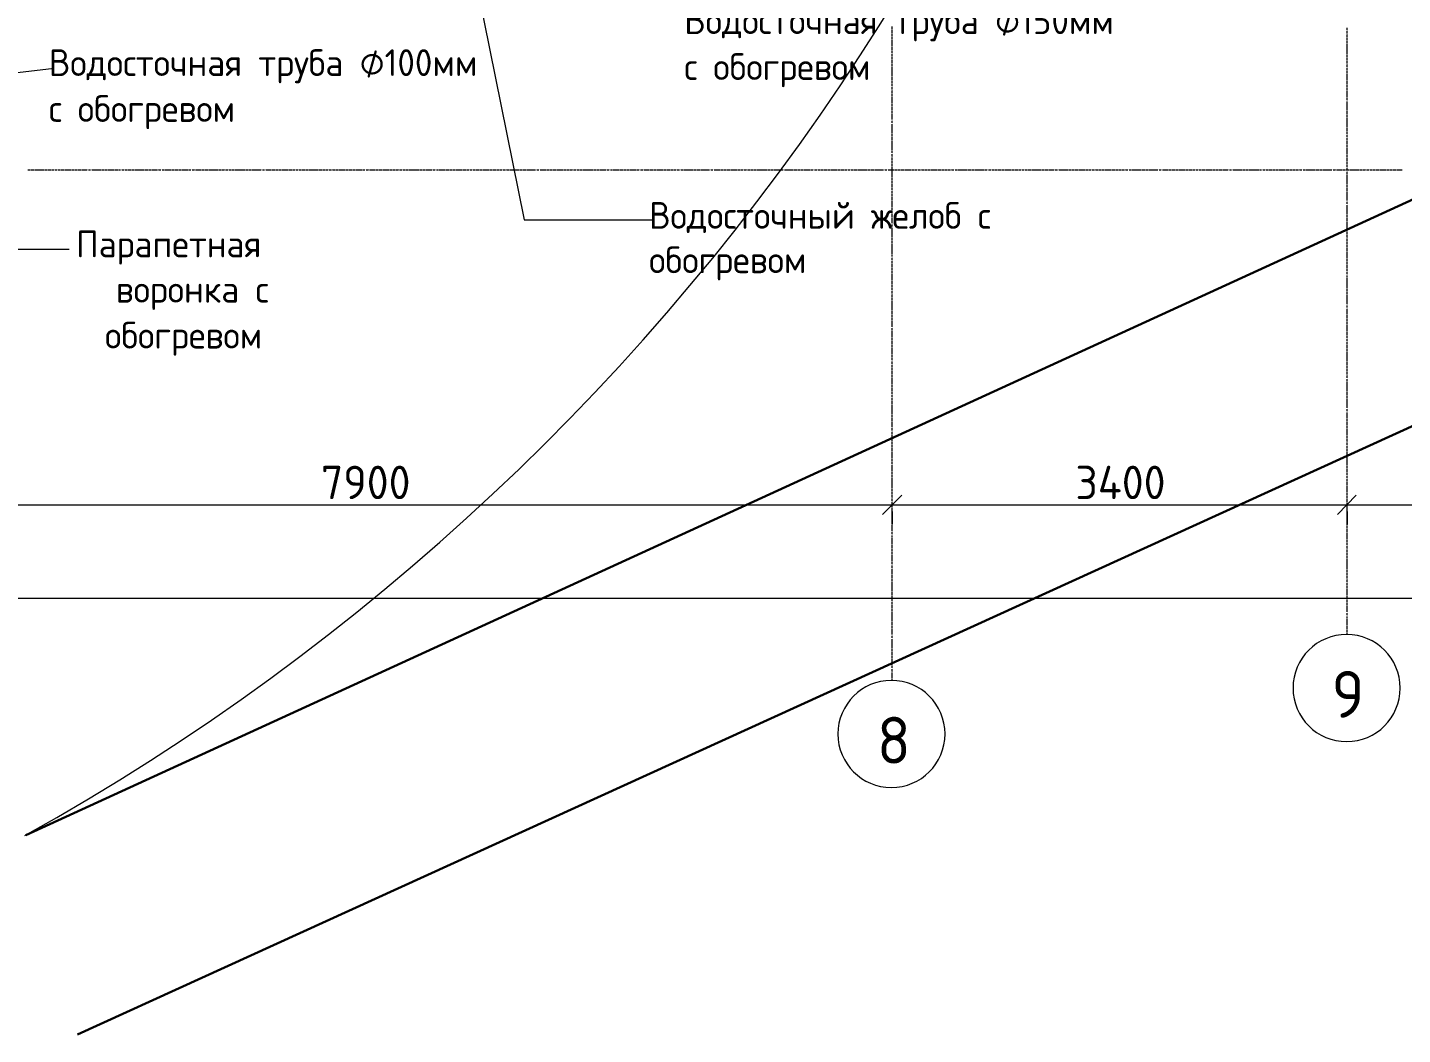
# Model space of a CAD drawing. Header units: millimetres. Extents: x -42533 to 645315, y 3457 to 82611.
# Drawn here: x 575676 to 585950, y 3457 to 10985 of the extents above; entities that cross this region are included whole.
import ezdxf

# ---------------------------------------------------------------- set-up
doc = ezdxf.new("R2010")
doc.units = ezdxf.units.MM
for name, color, linetype, true_color in [('PDF _!ЭОМ.Молниезащита', 7, 'Continuous', 0x954a95), ('PDF _Аннотация', 7, 'Continuous', 0xbababa), ('PDF _Оси', 7, 'Continuous', 0xbababa), ('PDF _Размеры', 7, 'Continuous', 0xbababa)]:
    doc.layers.add(name, color=color, linetype=linetype, true_color=true_color)
doc.layers.add('PDF _0', color=7, linetype='Continuous')
doc.layers.add('PDF _Текст', color=7, linetype='Continuous')
doc.styles.add('PDF GOST Common', font='GOST_Common.ttf')

msp = doc.modelspace()

# ---------------------------------------------------------------- linework, layer by layer
at = {"layer": 'PDF _!ЭОМ.Молниезащита', "color": 1, "lineweight": 30}
msp.add_lwpolyline([(595363.3, 13981.6), (575663.1, 4947.2)], dxfattribs=at)
at = {"layer": 'PDF _!ЭОМ.Молниезащита', "color": 3, "lineweight": 30}
msp.add_lwpolyline([(595363.3, 12266.2), (576050.2, 3456.7)], dxfattribs=at)
at = {"layer": 'PDF _!ЭОМ.Молниезащита', "color": 116, "lineweight": 30, "true_color": 0x136734}
msp.add_circle((567904.4, 20845.7), 12246.5, dxfattribs=at)
at = {"layer": 'PDF _!ЭОМ.Молниезащита', "lineweight": 13}
msp.add_arc((567008.4, 20453.1), 17757.8, 299.14304, 50.43064, dxfattribs=at)
at = {"layer": 'PDF _!ЭОМ.Молниезащита', "lineweight": 30}
msp.add_arc((599431.9, -25184.2), 43378.4, 98.91182, 124.50339, dxfattribs=at)
at = {"layer": 'PDF _0', "color": 8, "lineweight": 20}
for points in [[(582064.4, 7344.8), (582208.4, 7488.8)], [(585465.3, 7344.8), (585605.1, 7488.8)]]:
    msp.add_lwpolyline(points, close=True, dxfattribs=at)
at = {"layer": 'PDF _Аннотация', "color": 8, "lineweight": 9}
for points in [[(578396.5, 14451.7), (579387.6, 9547.1), (580340.6, 9547.1)], [(574618.6, 10534), (575855.3, 10678)], [(574533.9, 10487.4), (575376.7, 9326.9), (575986.6, 9326.9)]]:
    msp.add_lwpolyline(points, dxfattribs=at)
at = {"layer": 'PDF _Оси', "color": 8, "lineweight": 9}
for points in [[(582136.4, 10970.2), (582136.4, 10991.4)], [(582136.4, 10944.8), (582136.4, 10966)], [(582136.4, 10919.4), (582136.4, 10940.6)], [(582136.4, 10894), (582136.4, 10915.2)], [(585537.3, 10966), (585537.3, 10982.9)], [(585537.3, 10961.7), (585537.3, 10961.7)], [(585537.3, 10940.6), (585537.3, 10957.5)], [(585537.3, 10936.3), (585537.3, 10936.3)], [(585537.3, 10915.2), (585537.3, 10932.1)], [(585537.3, 10889.7), (585537.3, 10910.9)], [(582136.4, 10868.6), (582136.4, 10889.7)], [(582136.4, 10843.2), (582136.4, 10864.3)], [(582136.4, 10817.7), (582136.4, 10838.9)], [(582136.4, 10796.6), (582136.4, 10813.5)], [(582136.4, 10792.3), (582136.4, 10792.3)], [(585537.3, 10864.3), (585537.3, 10885.5)], [(585537.3, 10838.9), (585537.3, 10860.1)], [(585537.3, 10813.5), (585537.3, 10834.7)], [(585537.3, 10788.1), (585537.3, 10809.3)], [(582136.4, 10771.2), (582136.4, 10788.1)], [(582136.4, 10745.7), (582136.4, 10766.9)], [(582136.4, 10720.3), (582136.4, 10741.5)], [(582136.4, 10694.9), (582136.4, 10716.1)], [(582136.4, 10669.5), (582136.4, 10690.7)], [(585537.3, 10762.7), (585537.3, 10783.9)], [(585537.3, 10737.3), (585537.3, 10758.5)], [(585537.3, 10716.1), (585537.3, 10733)], [(585537.3, 10711.9), (585537.3, 10711.9)], [(585537.3, 10690.7), (585537.3, 10707.6)], [(585537.3, 10686.5), (585537.3, 10686.5)], [(582136.4, 10644.1), (582136.4, 10665.3)], [(582136.4, 10618.7), (582136.4, 10639.9)], [(582136.4, 10593.3), (582136.4, 10614.5)], [(582136.4, 10567.9), (582136.4, 10589)], [(585537.3, 10665.3), (585537.3, 10682.2)], [(585537.3, 10639.9), (585537.3, 10661)], [(585537.3, 10614.5), (585537.3, 10635.6)], [(585537.3, 10589), (585537.3, 10610.2)], [(585537.3, 10563.6), (585537.3, 10584.8)], [(582136.4, 10546.7), (582136.4, 10563.6)], [(582136.4, 10542.4), (582136.4, 10542.4)], [(582136.4, 10521.3), (582136.4, 10538.2)], [(582136.4, 10517), (582136.4, 10517)], [(582136.4, 10495.9), (582136.4, 10512.8)], [(582136.4, 10470.4), (582136.4, 10491.6)], [(585537.3, 10538.2), (585537.3, 10559.4)], [(585537.3, 10512.8), (585537.3, 10534)], [(585537.3, 10487.4), (585537.3, 10508.6)], [(585537.3, 10462), (585537.3, 10483.2)], [(582136.4, 10445), (582136.4, 10466.2)], [(582136.4, 10419.6), (582136.4, 10440.8)], [(582136.4, 10394.2), (582136.4, 10415.4)], [(582136.4, 10368.8), (582136.4, 10390)], [(585537.3, 10440.8), (585537.3, 10457.7)], [(585537.3, 10436.6), (585537.3, 10436.6)], [(585537.3, 10415.4), (585537.3, 10432.3)], [(585537.3, 10390), (585537.3, 10411.2)], [(585537.3, 10364.6), (585537.3, 10385.7)], [(582136.4, 10343.4), (582136.4, 10364.6)], [(582136.4, 10318), (582136.4, 10339.2)], [(582136.4, 10296.8), (582136.4, 10313.7)], [(582136.4, 10292.6), (582136.4, 10292.6)], [(582136.4, 10271.4), (582136.4, 10288.3)], [(585537.3, 10339.2), (585537.3, 10360.3)], [(585537.3, 10313.7), (585537.3, 10334.9)], [(585537.3, 10288.3), (585537.3, 10309.5)], [(585537.3, 10262.9), (585537.3, 10284.1)], [(582136.4, 10267.2), (582136.4, 10267.2)], [(582136.4, 10246), (582136.4, 10262.9)], [(582136.4, 10220.6), (582136.4, 10241.7)], [(582136.4, 10195.2), (582136.4, 10216.3)], [(582136.4, 10169.7), (582136.4, 10190.9)], [(585537.3, 10237.5), (585537.3, 10258.7)], [(585537.3, 10212.1), (585537.3, 10233.3)], [(585537.3, 10190.9), (585537.3, 10207.9)], [(585537.3, 10186.7), (585537.3, 10186.7)], [(585537.3, 10165.5), (585537.3, 10182.4)], [(582136.4, 10144.3), (582136.4, 10165.5)], [(582136.4, 10118.9), (582136.4, 10140.1)], [(582136.4, 10093.5), (582136.4, 10114.7)], [(582136.4, 10068.1), (582136.4, 10089.3)], [(585537.3, 10161.3), (585537.3, 10161.3)], [(585537.3, 10140.1), (585537.3, 10157)], [(585537.3, 10114.7), (585537.3, 10135.9)], [(585537.3, 10089.3), (585537.3, 10110.4)], [(585537.3, 10063.9), (585537.3, 10085)], [(582136.4, 10046.9), (582136.4, 10063.9)], [(582136.4, 10042.7), (582136.4, 10042.7)], [(582136.4, 10021.5), (582136.4, 10038.4)], [(582136.4, 10017.3), (582136.4, 10017.3)], [(582136.4, 9996.1), (582136.4, 10013)], [(582136.4, 9970.7), (582136.4, 9991.9)], [(582136.4, 9945.3), (582136.4, 9966.4)], [(585537.3, 10038.4), (585537.3, 10059.6)], [(585537.3, 10013), (585537.3, 10034.2)], [(585537.3, 9987.6), (585537.3, 10008.8)], [(585537.3, 9962.2), (585537.3, 9983.4)], [(575677.4, 9919.9), (575698.6, 9919.9)], [(575702.9, 9919.9), (575724, 9919.9)], [(575728.3, 9919.9), (575749.4, 9919.9)], [(575753.7, 9919.9), (575774.9, 9919.9)], [(575779.1, 9919.9), (575800.3, 9919.9)], [(575804.5, 9919.9), (575825.7, 9919.9)], [(575829.9, 9919.9), (575851.1, 9919.9)], [(575855.3, 9919.9), (575872.3, 9919.9)], [(575876.5, 9919.9), (575876.5, 9919.9)], [(575880.7, 9919.9), (575897.7, 9919.9)], [(575901.9, 9919.9), (575901.9, 9919.9)], [(575906.2, 9919.9), (575923.1, 9919.9)], [(575927.3, 9919.9), (575948.5, 9919.9)], [(575952.7, 9919.9), (575973.9, 9919.9)], [(575978.2, 9919.9), (575999.3, 9919.9)], [(576003.6, 9919.9), (576024.7, 9919.9)], [(576029, 9919.9), (576050.2, 9919.9)], [(576054.4, 9919.9), (576075.6, 9919.9)], [(576079.8, 9919.9), (576101, 9919.9)], [(576105.2, 9919.9), (576122.2, 9919.9)], [(576126.4, 9919.9), (576126.4, 9919.9)], [(576130.6, 9919.9), (576147.6, 9919.9)], [(576151.8, 9919.9), (576151.8, 9919.9)], [(576156, 9919.9), (576173, 9919.9)], [(576177.2, 9919.9), (576198.4, 9919.9)], [(576202.6, 9919.9), (576223.8, 9919.9)], [(576228, 9919.9), (576249.2, 9919.9)], [(576253.5, 9919.9), (576274.6, 9919.9)], [(576278.9, 9919.9), (576300, 9919.9)], [(576304.3, 9919.9), (576325.5, 9919.9)], [(576329.7, 9919.9), (576350.9, 9919.9)], [(576355.1, 9919.9), (576372, 9919.9)], [(576376.3, 9919.9), (576376.3, 9919.9)], [(576380.5, 9919.9), (576397.5, 9919.9)], [(576401.7, 9919.9), (576401.7, 9919.9)], [(576405.9, 9919.9), (576422.9, 9919.9)], [(576427.1, 9919.9), (576448.3, 9919.9)], [(576452.5, 9919.9), (576473.7, 9919.9)], [(576477.9, 9919.9), (576499.1, 9919.9)], [(576503.3, 9919.9), (576524.5, 9919.9)], [(576528.8, 9919.9), (576549.9, 9919.9)], [(576554.2, 9919.9), (576575.3, 9919.9)], [(576579.6, 9919.9), (576600.8, 9919.9)], [(576605, 9919.9), (576626.2, 9919.9)], [(576630.4, 9919.9), (576647.3, 9919.9)], [(576651.6, 9919.9), (576651.6, 9919.9)], [(576655.8, 9919.9), (576672.8, 9919.9)], [(576677, 9919.9), (576677, 9919.9)], [(576681.2, 9919.9), (576698.2, 9919.9)], [(576702.4, 9919.9), (576723.6, 9919.9)], [(576727.8, 9919.9), (576749, 9919.9)], [(576753.2, 9919.9), (576774.4, 9919.9)], [(576778.6, 9919.9), (576799.8, 9919.9)], [(576804, 9919.9), (576825.2, 9919.9)], [(576829.5, 9919.9), (576850.6, 9919.9)], [(576854.9, 9919.9), (576876, 9919.9)], [(576880.3, 9919.9), (576897.2, 9919.9)], [(576901.5, 9919.9), (576901.5, 9919.9)], [(576905.7, 9919.9), (576922.6, 9919.9)], [(576926.9, 9919.9), (576926.9, 9919.9)], [(576931.1, 9919.9), (576948.1, 9919.9)], [(576952.3, 9919.9), (576973.5, 9919.9)], [(576977.7, 9919.9), (576998.9, 9919.9)], [(577003.1, 9919.9), (577024.3, 9919.9)], [(577028.5, 9919.9), (577049.7, 9919.9)], [(577053.9, 9919.9), (577075.1, 9919.9)], [(577079.3, 9919.9), (577100.5, 9919.9)], [(577104.8, 9919.9), (577125.9, 9919.9)], [(577130.2, 9919.9), (577147.1, 9919.9)], [(577151.3, 9919.9), (577151.3, 9919.9)], [(577155.6, 9919.9), (577172.5, 9919.9)], [(577176.8, 9919.9), (577176.8, 9919.9)], [(577181, 9919.9), (577197.9, 9919.9)], [(577202.2, 9919.9), (577223.3, 9919.9)], [(577227.6, 9919.9), (577248.8, 9919.9)], [(577253, 9919.9), (577274.2, 9919.9)], [(577278.4, 9919.9), (577299.6, 9919.9)], [(577303.8, 9919.9), (577325, 9919.9)], [(577329.2, 9919.9), (577350.4, 9919.9)], [(577354.6, 9919.9), (577375.8, 9919.9)], [(577380.1, 9919.9), (577401.2, 9919.9)], [(577405.5, 9919.9), (577422.4, 9919.9)], [(577426.6, 9919.9), (577426.6, 9919.9)], [(577430.9, 9919.9), (577447.8, 9919.9)], [(577452.1, 9919.9), (577452.1, 9919.9)], [(577456.3, 9919.9), (577473.2, 9919.9)], [(577477.5, 9919.9), (577498.6, 9919.9)], [(577502.9, 9919.9), (577524.1, 9919.9)], [(577528.3, 9919.9), (577549.5, 9919.9)], [(577553.7, 9919.9), (577574.9, 9919.9)], [(577579.1, 9919.9), (577600.3, 9919.9)], [(577604.5, 9919.9), (577625.7, 9919.9)], [(577629.9, 9919.9), (577651.1, 9919.9)], [(577655.4, 9919.9), (577672.3, 9919.9)], [(577676.5, 9919.9), (577676.5, 9919.9)], [(577680.8, 9919.9), (577697.7, 9919.9)], [(577701.9, 9919.9), (577701.9, 9919.9)], [(577706.2, 9919.9), (577723.1, 9919.9)], [(577727.4, 9919.9), (577748.5, 9919.9)], [(577752.8, 9919.9), (577773.9, 9919.9)], [(577778.2, 9919.9), (577799.4, 9919.9)], [(577803.6, 9919.9), (577824.8, 9919.9)], [(577829, 9919.9), (577850.2, 9919.9)], [(577854.4, 9919.9), (577875.6, 9919.9)], [(577879.8, 9919.9), (577901, 9919.9)], [(577905.2, 9919.9), (577922.2, 9919.9)], [(577926.4, 9919.9), (577926.4, 9919.9)], [(577930.7, 9919.9), (577947.6, 9919.9)], [(577951.8, 9919.9), (577951.8, 9919.9)], [(577956.1, 9919.9), (577973, 9919.9)], [(577977.2, 9919.9), (577998.4, 9919.9)], [(578002.7, 9919.9), (578023.8, 9919.9)], [(578028.1, 9919.9), (578049.2, 9919.9)], [(578053.5, 9919.9), (578074.7, 9919.9)], [(578078.9, 9919.9), (578100.1, 9919.9)], [(578104.3, 9919.9), (578125.5, 9919.9)], [(578129.7, 9919.9), (578150.9, 9919.9)], [(578155.1, 9919.9), (578176.3, 9919.9)], [(578180.5, 9919.9), (578197.5, 9919.9)], [(578201.7, 9919.9), (578201.7, 9919.9)], [(578205.9, 9919.9), (578222.9, 9919.9)], [(578227.1, 9919.9), (578227.1, 9919.9)], [(578231.4, 9919.9), (578248.3, 9919.9)], [(578252.5, 9919.9), (578273.7, 9919.9)], [(578277.9, 9919.9), (578299.1, 9919.9)], [(578303.4, 9919.9), (578324.5, 9919.9)], [(578328.8, 9919.9), (578350, 9919.9)], [(578354.2, 9919.9), (578375.4, 9919.9)], [(578379.6, 9919.9), (578400.8, 9919.9)], [(578405, 9919.9), (578426.2, 9919.9)], [(578430.4, 9919.9), (578447.4, 9919.9)], [(578451.6, 9919.9), (578451.6, 9919.9)], [(578455.8, 9919.9), (578472.8, 9919.9)], [(578477, 9919.9), (578477, 9919.9)], [(578481.2, 9919.9), (578498.2, 9919.9)], [(578502.4, 9919.9), (578523.6, 9919.9)], [(578527.8, 9919.9), (578549, 9919.9)], [(578553.2, 9919.9), (578574.4, 9919.9)], [(578578.7, 9919.9), (578599.8, 9919.9)], [(578604.1, 9919.9), (578625.2, 9919.9)], [(578629.5, 9919.9), (578650.7, 9919.9)], [(578654.9, 9919.9), (578676.1, 9919.9)], [(578680.3, 9919.9), (578697.2, 9919.9)], [(578701.5, 9919.9), (578701.5, 9919.9)], [(578705.7, 9919.9), (578722.7, 9919.9)], [(578726.9, 9919.9), (578726.9, 9919.9)], [(578731.1, 9919.9), (578748.1, 9919.9)], [(578752.3, 9919.9), (578773.5, 9919.9)], [(578777.7, 9919.9), (578798.9, 9919.9)], [(578803.1, 9919.9), (578824.3, 9919.9)], [(578828.5, 9919.9), (578849.7, 9919.9)], [(578854, 9919.9), (578875.1, 9919.9)], [(578879.4, 9919.9), (578900.5, 9919.9)], [(578904.8, 9919.9), (578926, 9919.9)], [(578930.2, 9919.9), (578951.4, 9919.9)], [(578955.6, 9919.9), (578972.5, 9919.9)], [(578976.8, 9919.9), (578976.8, 9919.9)], [(578981, 9919.9), (578998, 9919.9)], [(579002.2, 9919.9), (579002.2, 9919.9)], [(579006.4, 9919.9), (579023.4, 9919.9)], [(579027.6, 9919.9), (579048.8, 9919.9)], [(579053, 9919.9), (579074.2, 9919.9)], [(579078.4, 9919.9), (579099.6, 9919.9)], [(579103.8, 9919.9), (579125, 9919.9)], [(579129.3, 9919.9), (579150.4, 9919.9)], [(579154.7, 9919.9), (579175.8, 9919.9)], [(579180.1, 9919.9), (579201.3, 9919.9)], [(579205.5, 9919.9), (579222.4, 9919.9)], [(579226.7, 9919.9), (579226.7, 9919.9)], [(579230.9, 9919.9), (579247.8, 9919.9)], [(579252.1, 9919.9), (579252.1, 9919.9)], [(579256.3, 9919.9), (579273.3, 9919.9)], [(579277.5, 9919.9), (579298.7, 9919.9)], [(579302.9, 9919.9), (579324.1, 9919.9)], [(579328.3, 9919.9), (579349.5, 9919.9)], [(579353.7, 9919.9), (579374.9, 9919.9)], [(579379.1, 9919.9), (579400.3, 9919.9)], [(579404.6, 9919.9), (579425.7, 9919.9)], [(579430, 9919.9), (579451.1, 9919.9)], [(579455.4, 9919.9), (579472.3, 9919.9)], [(579476.6, 9919.9), (579476.6, 9919.9)], [(579480.8, 9919.9), (579497.7, 9919.9)], [(579502, 9919.9), (579502, 9919.9)], [(579506.2, 9919.9), (579523.1, 9919.9)], [(579527.4, 9919.9), (579548.6, 9919.9)], [(579552.8, 9919.9), (579574, 9919.9)], [(579578.2, 9919.9), (579599.4, 9919.9)], [(579603.6, 9919.9), (579624.8, 9919.9)], [(579629, 9919.9), (579650.2, 9919.9)], [(579654.4, 9919.9), (579675.6, 9919.9)], [(579679.8, 9919.9), (579701, 9919.9)], [(579705.3, 9919.9), (579726.4, 9919.9)], [(579730.7, 9919.9), (579747.6, 9919.9)], [(579751.9, 9919.9), (579751.9, 9919.9)], [(579756.1, 9919.9), (579773, 9919.9)], [(579777.3, 9919.9), (579777.3, 9919.9)], [(579781.5, 9919.9), (579798.4, 9919.9)], [(579802.7, 9919.9), (579823.9, 9919.9)], [(579828.1, 9919.9), (579849.3, 9919.9)], [(579853.5, 9919.9), (579874.7, 9919.9)], [(579878.9, 9919.9), (579900.1, 9919.9)], [(579904.3, 9919.9), (579925.5, 9919.9)], [(579929.7, 9919.9), (579950.9, 9919.9)], [(579955.1, 9919.9), (579976.3, 9919.9)], [(579980.6, 9919.9), (579997.5, 9919.9)], [(580001.7, 9919.9), (580001.7, 9919.9)], [(580006, 9919.9), (580022.9, 9919.9)], [(580027.1, 9919.9), (580027.1, 9919.9)], [(580031.4, 9919.9), (580048.3, 9919.9)], [(580052.6, 9919.9), (580073.7, 9919.9)], [(580078, 9919.9), (580099.1, 9919.9)], [(580103.4, 9919.9), (580124.6, 9919.9)], [(580128.8, 9919.9), (580150, 9919.9)], [(580154.2, 9919.9), (580175.4, 9919.9)], [(580179.6, 9919.9), (580200.8, 9919.9)], [(580205, 9919.9), (580226.2, 9919.9)], [(580230.4, 9919.9), (580247.4, 9919.9)], [(580251.6, 9919.9), (580251.6, 9919.9)], [(580255.9, 9919.9), (580272.8, 9919.9)], [(580277, 9919.9), (580277, 9919.9)], [(580281.3, 9919.9), (580298.2, 9919.9)], [(580302.4, 9919.9), (580323.6, 9919.9)], [(580327.9, 9919.9), (580349, 9919.9)], [(580353.3, 9919.9), (580374.4, 9919.9)], [(580378.7, 9919.9), (580399.9, 9919.9)], [(580404.1, 9919.9), (580425.3, 9919.9)], [(580429.5, 9919.9), (580450.7, 9919.9)], [(580454.9, 9919.9), (580476.1, 9919.9)], [(580480.3, 9919.9), (580501.5, 9919.9)], [(580505.7, 9919.9), (580522.7, 9919.9)], [(580526.9, 9919.9), (580526.9, 9919.9)], [(580531.2, 9919.9), (580548.1, 9919.9)], [(580552.3, 9919.9), (580552.3, 9919.9)], [(580556.6, 9919.9), (580573.5, 9919.9)], [(580577.7, 9919.9), (580598.9, 9919.9)], [(580603.2, 9919.9), (580624.3, 9919.9)], [(580628.6, 9919.9), (580649.7, 9919.9)], [(580654, 9919.9), (580675.2, 9919.9)], [(580679.4, 9919.9), (580700.6, 9919.9)], [(580704.8, 9919.9), (580726, 9919.9)], [(580730.2, 9919.9), (580751.4, 9919.9)], [(580755.6, 9919.9), (580772.6, 9919.9)], [(580776.8, 9919.9), (580776.8, 9919.9)], [(580781, 9919.9), (580798, 9919.9)], [(580802.2, 9919.9), (580802.2, 9919.9)], [(580806.5, 9919.9), (580823.4, 9919.9)], [(580827.6, 9919.9), (580848.8, 9919.9)], [(580853, 9919.9), (580874.2, 9919.9)], [(580878.5, 9919.9), (580899.6, 9919.9)], [(580903.9, 9919.9), (580925, 9919.9)], [(580929.3, 9919.9), (580950.5, 9919.9)], [(580954.7, 9919.9), (580975.9, 9919.9)], [(580980.1, 9919.9), (581001.3, 9919.9)], [(581005.5, 9919.9), (581022.5, 9919.9)], [(581026.7, 9919.9), (581026.7, 9919.9)], [(581030.9, 9919.9), (581047.9, 9919.9)], [(581052.1, 9919.9), (581052.1, 9919.9)], [(581056.3, 9919.9), (581073.3, 9919.9)], [(581077.5, 9919.9), (581098.7, 9919.9)], [(581102.9, 9919.9), (581124.1, 9919.9)], [(581128.3, 9919.9), (581149.5, 9919.9)], [(581153.8, 9919.9), (581174.9, 9919.9)], [(581179.2, 9919.9), (581200.3, 9919.9)], [(581204.6, 9919.9), (581225.8, 9919.9)], [(581230, 9919.9), (581251.2, 9919.9)], [(581255.4, 9919.9), (581276.6, 9919.9)], [(581280.8, 9919.9), (581297.8, 9919.9)], [(581302, 9919.9), (581302, 9919.9)], [(581306.2, 9919.9), (581323.2, 9919.9)], [(581327.4, 9919.9), (581327.4, 9919.9)], [(581331.6, 9919.9), (581348.6, 9919.9)], [(581352.8, 9919.9), (581374, 9919.9)], [(581378.2, 9919.9), (581399.4, 9919.9)], [(581403.6, 9919.9), (581424.8, 9919.9)], [(581429, 9919.9), (581450.2, 9919.9)], [(581454.5, 9919.9), (581475.6, 9919.9)], [(581479.9, 9919.9), (581501, 9919.9)], [(581505.3, 9919.9), (581526.5, 9919.9)], [(581530.7, 9919.9), (581547.6, 9919.9)], [(581551.9, 9919.9), (581551.9, 9919.9)], [(581556.1, 9919.9), (581573.1, 9919.9)], [(581577.3, 9919.9), (581577.3, 9919.9)], [(581581.5, 9919.9), (581598.5, 9919.9)], [(581602.7, 9919.9), (581623.9, 9919.9)], [(581628.1, 9919.9), (581649.3, 9919.9)], [(581653.5, 9919.9), (581674.7, 9919.9)], [(581678.9, 9919.9), (581700.1, 9919.9)], [(581704.3, 9919.9), (581725.5, 9919.9)], [(581729.8, 9919.9), (581750.9, 9919.9)], [(581755.2, 9919.9), (581776.3, 9919.9)], [(581780.6, 9919.9), (581797.5, 9919.9)], [(581801.8, 9919.9), (581801.8, 9919.9)], [(581806, 9919.9), (581822.9, 9919.9)], [(581827.2, 9919.9), (581827.2, 9919.9)], [(581831.4, 9919.9), (581848.3, 9919.9)], [(581852.6, 9919.9), (581873.8, 9919.9)], [(581878, 9919.9), (581899.2, 9919.9)], [(581903.4, 9919.9), (581924.6, 9919.9)], [(581928.8, 9919.9), (581950, 9919.9)], [(581954.2, 9919.9), (581975.4, 9919.9)], [(581979.6, 9919.9), (582000.8, 9919.9)], [(582005.1, 9919.9), (582026.2, 9919.9)], [(582030.5, 9919.9), (582051.6, 9919.9)], [(582055.9, 9919.9), (582072.8, 9919.9)], [(582077.1, 9919.9), (582077.1, 9919.9)], [(582081.3, 9919.9), (582098.2, 9919.9)], [(582102.5, 9919.9), (582102.5, 9919.9)], [(582106.7, 9919.9), (582123.6, 9919.9)], [(582127.9, 9919.9), (582149.1, 9919.9)], [(582136.4, 9919.9), (582136.4, 9941)], [(582136.4, 9894.4), (582136.4, 9915.6)], [(582136.4, 9869), (582136.4, 9890.2)], [(582136.4, 9843.6), (582136.4, 9864.8)], [(582153.3, 9919.9), (582174.5, 9919.9)], [(582178.7, 9919.9), (582199.9, 9919.9)], [(582204.1, 9919.9), (582225.3, 9919.9)], [(582229.5, 9919.9), (582250.7, 9919.9)], [(582254.9, 9919.9), (582276.1, 9919.9)], [(582280.4, 9919.9), (582301.5, 9919.9)], [(582305.8, 9919.9), (582322.7, 9919.9)], [(582326.9, 9919.9), (582326.9, 9919.9)], [(582331.2, 9919.9), (582348.1, 9919.9)], [(582352.4, 9919.9), (582352.4, 9919.9)], [(582356.6, 9919.9), (582373.5, 9919.9)], [(582377.8, 9919.9), (582398.9, 9919.9)], [(582403.2, 9919.9), (582424.4, 9919.9)], [(582428.6, 9919.9), (582449.8, 9919.9)], [(582454, 9919.9), (582475.2, 9919.9)], [(582479.4, 9919.9), (582500.6, 9919.9)], [(582504.8, 9919.9), (582526, 9919.9)], [(582530.2, 9919.9), (582551.4, 9919.9)], [(582555.7, 9919.9), (582572.6, 9919.9)], [(582576.8, 9919.9), (582576.8, 9919.9)], [(582581.1, 9919.9), (582598, 9919.9)], [(582602.2, 9919.9), (582602.2, 9919.9)], [(582606.5, 9919.9), (582623.4, 9919.9)], [(582627.7, 9919.9), (582648.8, 9919.9)], [(582653.1, 9919.9), (582674.2, 9919.9)], [(582678.5, 9919.9), (582699.7, 9919.9)], [(582703.9, 9919.9), (582725.1, 9919.9)], [(582729.3, 9919.9), (582750.5, 9919.9)], [(582754.7, 9919.9), (582775.9, 9919.9)], [(582780.1, 9919.9), (582801.3, 9919.9)], [(582805.5, 9919.9), (582826.7, 9919.9)], [(582830.9, 9919.9), (582847.9, 9919.9)], [(582852.1, 9919.9), (582852.1, 9919.9)], [(582856.4, 9919.9), (582873.3, 9919.9)], [(582877.5, 9919.9), (582877.5, 9919.9)], [(582881.8, 9919.9), (582898.7, 9919.9)], [(582902.9, 9919.9), (582924.1, 9919.9)], [(582928.4, 9919.9), (582949.5, 9919.9)], [(582953.8, 9919.9), (582975, 9919.9)], [(582979.2, 9919.9), (583000.4, 9919.9)], [(583004.6, 9919.9), (583025.8, 9919.9)], [(583030, 9919.9), (583051.2, 9919.9)], [(583055.4, 9919.9), (583076.6, 9919.9)], [(583080.8, 9919.9), (583097.8, 9919.9)], [(583102, 9919.9), (583102, 9919.9)], [(583106.2, 9919.9), (583123.2, 9919.9)], [(583127.4, 9919.9), (583127.4, 9919.9)], [(583131.7, 9919.9), (583148.6, 9919.9)], [(583152.8, 9919.9), (583174, 9919.9)], [(583178.2, 9919.9), (583199.4, 9919.9)], [(583203.7, 9919.9), (583224.8, 9919.9)], [(583229.1, 9919.9), (583250.2, 9919.9)], [(583254.5, 9919.9), (583275.7, 9919.9)], [(583279.9, 9919.9), (583301.1, 9919.9)], [(583305.3, 9919.9), (583326.5, 9919.9)], [(583330.7, 9919.9), (583347.7, 9919.9)], [(583351.9, 9919.9), (583351.9, 9919.9)], [(583356.1, 9919.9), (583373.1, 9919.9)], [(583377.3, 9919.9), (583377.3, 9919.9)], [(583381.5, 9919.9), (583398.5, 9919.9)], [(583402.7, 9919.9), (583423.9, 9919.9)], [(583428.1, 9919.9), (583449.3, 9919.9)], [(583453.5, 9919.9), (583474.7, 9919.9)], [(583479, 9919.9), (583500.1, 9919.9)], [(583504.4, 9919.9), (583525.5, 9919.9)], [(583529.8, 9919.9), (583551, 9919.9)], [(583555.2, 9919.9), (583576.4, 9919.9)], [(583580.6, 9919.9), (583601.8, 9919.9)], [(583606, 9919.9), (583623, 9919.9)], [(583627.2, 9919.9), (583627.2, 9919.9)], [(583631.4, 9919.9), (583648.4, 9919.9)], [(583652.6, 9919.9), (583652.6, 9919.9)], [(583656.8, 9919.9), (583673.8, 9919.9)], [(583678, 9919.9), (583699.2, 9919.9)], [(583703.4, 9919.9), (583724.6, 9919.9)], [(583728.8, 9919.9), (583750, 9919.9)], [(583754.3, 9919.9), (583775.4, 9919.9)], [(583779.7, 9919.9), (583800.8, 9919.9)], [(583805.1, 9919.9), (583826.3, 9919.9)], [(583830.5, 9919.9), (583851.7, 9919.9)], [(583855.9, 9919.9), (583872.8, 9919.9)], [(583877.1, 9919.9), (583877.1, 9919.9)], [(583881.3, 9919.9), (583898.3, 9919.9)], [(583902.5, 9919.9), (583902.5, 9919.9)], [(583906.7, 9919.9), (583923.7, 9919.9)], [(583927.9, 9919.9), (583949.1, 9919.9)], [(583953.3, 9919.9), (583974.5, 9919.9)], [(583978.7, 9919.9), (583999.9, 9919.9)], [(584004.1, 9919.9), (584025.3, 9919.9)], [(584029.6, 9919.9), (584050.7, 9919.9)], [(584055, 9919.9), (584076.1, 9919.9)], [(584080.4, 9919.9), (584101.6, 9919.9)], [(584105.8, 9919.9), (584122.7, 9919.9)], [(584127, 9919.9), (584127, 9919.9)], [(584131.2, 9919.9), (584148.1, 9919.9)], [(584152.4, 9919.9), (584152.4, 9919.9)], [(584156.6, 9919.9), (584173.6, 9919.9)], [(584177.8, 9919.9), (584199, 9919.9)], [(584203.2, 9919.9), (584224.4, 9919.9)], [(584228.6, 9919.9), (584249.8, 9919.9)], [(584254, 9919.9), (584275.2, 9919.9)], [(584279.4, 9919.9), (584300.6, 9919.9)], [(584304.8, 9919.9), (584326, 9919.9)], [(584330.3, 9919.9), (584351.4, 9919.9)], [(584355.7, 9919.9), (584376.9, 9919.9)], [(584381.1, 9919.9), (584398, 9919.9)], [(584402.3, 9919.9), (584402.3, 9919.9)], [(584406.5, 9919.9), (584423.4, 9919.9)], [(584427.7, 9919.9), (584427.7, 9919.9)], [(584431.9, 9919.9), (584448.9, 9919.9)], [(584453.1, 9919.9), (584474.3, 9919.9)], [(584478.5, 9919.9), (584499.7, 9919.9)], [(584503.9, 9919.9), (584525.1, 9919.9)], [(584529.3, 9919.9), (584550.5, 9919.9)], [(584554.7, 9919.9), (584575.9, 9919.9)], [(584580.1, 9919.9), (584601.3, 9919.9)], [(584605.6, 9919.9), (584626.7, 9919.9)], [(584631, 9919.9), (584647.9, 9919.9)], [(584652.1, 9919.9), (584652.1, 9919.9)], [(584656.4, 9919.9), (584673.3, 9919.9)], [(584677.6, 9919.9), (584677.6, 9919.9)], [(584681.8, 9919.9), (584698.7, 9919.9)], [(584703, 9919.9), (584724.1, 9919.9)], [(584728.4, 9919.9), (584749.6, 9919.9)], [(584753.8, 9919.9), (584775, 9919.9)], [(584779.2, 9919.9), (584800.4, 9919.9)], [(584804.6, 9919.9), (584825.8, 9919.9)], [(584830, 9919.9), (584851.2, 9919.9)], [(584855.4, 9919.9), (584876.6, 9919.9)], [(584880.9, 9919.9), (584897.8, 9919.9)], [(584902, 9919.9), (584902, 9919.9)], [(584906.3, 9919.9), (584923.2, 9919.9)], [(584927.4, 9919.9), (584927.4, 9919.9)], [(584931.7, 9919.9), (584948.6, 9919.9)], [(584952.9, 9919.9), (584974, 9919.9)], [(584978.3, 9919.9), (584999.4, 9919.9)], [(585003.7, 9919.9), (585024.9, 9919.9)], [(585029.1, 9919.9), (585050.3, 9919.9)], [(585054.5, 9919.9), (585075.7, 9919.9)], [(585079.9, 9919.9), (585101.1, 9919.9)], [(585105.3, 9919.9), (585126.5, 9919.9)], [(585130.7, 9919.9), (585151.9, 9919.9)], [(585156.2, 9919.9), (585173.1, 9919.9)], [(585177.3, 9919.9), (585177.3, 9919.9)], [(585181.6, 9919.9), (585198.5, 9919.9)], [(585202.7, 9919.9), (585202.7, 9919.9)], [(585207, 9919.9), (585223.9, 9919.9)], [(585228.2, 9919.9), (585249.3, 9919.9)], [(585253.6, 9919.9), (585274.7, 9919.9)], [(585279, 9919.9), (585300.2, 9919.9)], [(585304.4, 9919.9), (585325.6, 9919.9)], [(585329.8, 9919.9), (585351, 9919.9)], [(585355.2, 9919.9), (585376.4, 9919.9)], [(585380.6, 9919.9), (585401.8, 9919.9)], [(585406, 9919.9), (585423, 9919.9)], [(585427.2, 9919.9), (585427.2, 9919.9)], [(585431.5, 9919.9), (585448.4, 9919.9)], [(585452.6, 9919.9), (585452.6, 9919.9)], [(585456.9, 9919.9), (585473.8, 9919.9)], [(585478, 9919.9), (585499.2, 9919.9)], [(585503.5, 9919.9), (585524.6, 9919.9)], [(585528.9, 9919.9), (585550, 9919.9)], [(585537.3, 9941), (585537.3, 9958)], [(585537.3, 9936.8), (585537.3, 9936.8)], [(585537.3, 9915.6), (585537.3, 9932.6)], [(585537.3, 9911.4), (585537.3, 9911.4)], [(585537.3, 9890.2), (585537.3, 9907.1)], [(585537.3, 9864.8), (585537.3, 9886)], [(585554.3, 9919.9), (585575.5, 9919.9)], [(585579.7, 9919.9), (585600.9, 9919.9)], [(585605.1, 9919.9), (585626.3, 9919.9)], [(585630.5, 9919.9), (585651.7, 9919.9)], [(585655.9, 9919.9), (585672.9, 9919.9)], [(585677.1, 9919.9), (585677.1, 9919.9)], [(585681.3, 9919.9), (585698.3, 9919.9)], [(585702.5, 9919.9), (585702.5, 9919.9)], [(585706.7, 9919.9), (585723.7, 9919.9)], [(585727.9, 9919.9), (585749.1, 9919.9)], [(585753.3, 9919.9), (585774.5, 9919.9)], [(585778.8, 9919.9), (585799.9, 9919.9)], [(585804.2, 9919.9), (585825.3, 9919.9)], [(585829.6, 9919.9), (585850.8, 9919.9)], [(585855, 9919.9), (585876.2, 9919.9)], [(585880.4, 9919.9), (585901.6, 9919.9)], [(585905.8, 9919.9), (585927, 9919.9)], [(585931.2, 9919.9), (585948.2, 9919.9)], [(582136.4, 9818.2), (582136.4, 9839.4)], [(582136.4, 9792.8), (582136.4, 9814)], [(582136.4, 9771.6), (582136.4, 9788.6)], [(582136.4, 9767.4), (582136.4, 9767.4)], [(582136.4, 9746.2), (582136.4, 9763.1)], [(585537.3, 9839.4), (585537.3, 9860.6)], [(585537.3, 9814), (585537.3, 9835.1)], [(585537.3, 9788.6), (585537.3, 9809.7)], [(585537.3, 9763.1), (585537.3, 9784.3)], [(582136.4, 9720.8), (582136.4, 9742)], [(582136.4, 9695.4), (582136.4, 9716.6)], [(582136.4, 9670), (582136.4, 9691.1)], [(582136.4, 9644.6), (582136.4, 9665.7)], [(585537.3, 9737.7), (585537.3, 9758.9)], [(585537.3, 9712.3), (585537.3, 9733.5)], [(585537.3, 9691.1), (585537.3, 9708.1)], [(585537.3, 9686.9), (585537.3, 9686.9)], [(585537.3, 9665.7), (585537.3, 9682.7)], [(585537.3, 9661.5), (585537.3, 9661.5)], [(582136.4, 9619.1), (582136.4, 9640.3)], [(582136.4, 9593.7), (582136.4, 9614.9)], [(582136.4, 9568.3), (582136.4, 9589.5)], [(582136.4, 9542.9), (582136.4, 9564.1)], [(585537.3, 9640.3), (585537.3, 9657.3)], [(585537.3, 9614.9), (585537.3, 9636.1)], [(585537.3, 9589.5), (585537.3, 9610.7)], [(585537.3, 9564.1), (585537.3, 9585.3)], [(585537.3, 9538.7), (585537.3, 9559.8)], [(582136.4, 9521.7), (582136.4, 9538.7)], [(582136.4, 9517.5), (582136.4, 9517.5)], [(582136.4, 9496.3), (582136.4, 9513.3)], [(582136.4, 9492.1), (582136.4, 9492.1)], [(582136.4, 9470.9), (582136.4, 9487.8)], [(582136.4, 9445.5), (582136.4, 9466.7)], [(585537.3, 9513.3), (585537.3, 9534.4)], [(585537.3, 9487.8), (585537.3, 9509)], [(585537.3, 9462.4), (585537.3, 9483.6)], [(585537.3, 9437), (585537.3, 9458.2)], [(582136.4, 9420.1), (582136.4, 9441.3)], [(582136.4, 9394.7), (582136.4, 9415.8)], [(582136.4, 9369.3), (582136.4, 9390.4)], [(582136.4, 9343.8), (582136.4, 9365)], [(585537.3, 9415.8), (585537.3, 9432.8)], [(585537.3, 9411.6), (585537.3, 9411.6)], [(585537.3, 9390.4), (585537.3, 9407.4)], [(585537.3, 9365), (585537.3, 9386.2)], [(585537.3, 9339.6), (585537.3, 9360.8)], [(582136.4, 9318.4), (582136.4, 9339.6)], [(582136.4, 9293), (582136.4, 9314.2)], [(582136.4, 9271.8), (582136.4, 9288.8)], [(582136.4, 9267.6), (582136.4, 9267.6)], [(582136.4, 9246.4), (582136.4, 9263.4)], [(585537.3, 9314.2), (585537.3, 9335.4)], [(585537.3, 9288.8), (585537.3, 9310)], [(585537.3, 9263.4), (585537.3, 9284.6)], [(585537.3, 9238), (585537.3, 9259.1)], [(582136.4, 9242.2), (582136.4, 9242.2)], [(582136.4, 9221), (582136.4, 9238)], [(582136.4, 9195.6), (582136.4, 9216.8)], [(582136.4, 9170.2), (582136.4, 9191.4)], [(582136.4, 9144.8), (582136.4, 9166)], [(585537.3, 9212.6), (585537.3, 9233.7)], [(585537.3, 9187.1), (585537.3, 9208.3)], [(585537.3, 9166), (585537.3, 9182.9)], [(585537.3, 9161.7), (585537.3, 9161.7)], [(585537.3, 9140.5), (585537.3, 9157.5)], [(582136.4, 9119.4), (582136.4, 9140.5)], [(582136.4, 9094), (582136.4, 9115.1)], [(582136.4, 9068.5), (582136.4, 9089.7)], [(582136.4, 9043.1), (582136.4, 9064.3)], [(585537.3, 9136.3), (585537.3, 9136.3)], [(585537.3, 9115.1), (585537.3, 9132.1)], [(585537.3, 9089.7), (585537.3, 9110.9)], [(585537.3, 9064.3), (585537.3, 9085.5)], [(585537.3, 9038.9), (585537.3, 9060.1)], [(582136.4, 9022), (582136.4, 9038.9)], [(582136.4, 9017.7), (582136.4, 9017.7)], [(582136.4, 8996.5), (582136.4, 9013.5)], [(582136.4, 8992.3), (582136.4, 8992.3)], [(582136.4, 8971.1), (582136.4, 8988.1)], [(582136.4, 8945.7), (582136.4, 8966.9)], [(582136.4, 8920.3), (582136.4, 8941.5)], [(585537.3, 9013.5), (585537.3, 9034.7)], [(585537.3, 8988.1), (585537.3, 9009.3)], [(585537.3, 8962.7), (585537.3, 8983.8)], [(585537.3, 8937.3), (585537.3, 8958.4)], [(582136.4, 8894.9), (582136.4, 8916.1)], [(582136.4, 8869.5), (582136.4, 8890.7)], [(582136.4, 8844.1), (582136.4, 8865.3)], [(582136.4, 8818.7), (582136.4, 8839.8)], [(585537.3, 8916.1), (585537.3, 8933)], [(585537.3, 8911.8), (585537.3, 8911.8)], [(585537.3, 8890.7), (585537.3, 8907.6)], [(585537.3, 8886.4), (585537.3, 8886.4)], [(585537.3, 8865.3), (585537.3, 8882.2)], [(585537.3, 8839.8), (585537.3, 8861)], [(582136.4, 8793.3), (582136.4, 8814.4)], [(582136.4, 8767.8), (582136.4, 8789)], [(582136.4, 8746.7), (582136.4, 8763.6)], [(582136.4, 8742.4), (582136.4, 8742.4)], [(582136.4, 8721.2), (582136.4, 8738.2)], [(585537.3, 8814.4), (585537.3, 8835.6)], [(585537.3, 8789), (585537.3, 8810.2)], [(585537.3, 8763.6), (585537.3, 8784.8)], [(585537.3, 8738.2), (585537.3, 8759.4)], [(585537.3, 8712.8), (585537.3, 8734)], [(582136.4, 8695.8), (582136.4, 8717)], [(582136.4, 8670.4), (582136.4, 8691.6)], [(582136.4, 8645), (582136.4, 8666.2)], [(582136.4, 8619.6), (582136.4, 8640.8)], [(585537.3, 8687.4), (585537.3, 8708.5)], [(585537.3, 8666.2), (585537.3, 8683.1)], [(585537.3, 8662), (585537.3, 8662)], [(585537.3, 8640.8), (585537.3, 8657.7)], [(585537.3, 8636.5), (585537.3, 8636.5)], [(585537.3, 8615.4), (585537.3, 8632.3)], [(582136.4, 8594.2), (582136.4, 8615.4)], [(582136.4, 8568.8), (582136.4, 8590)], [(582136.4, 8543.4), (582136.4, 8564.5)], [(582136.4, 8518), (582136.4, 8539.1)], [(585537.3, 8590), (585537.3, 8611.1)], [(585537.3, 8564.5), (585537.3, 8585.7)], [(585537.3, 8539.1), (585537.3, 8560.3)], [(585537.3, 8513.7), (585537.3, 8534.9)], [(582136.4, 8496.8), (582136.4, 8513.7)], [(582136.4, 8492.5), (582136.4, 8492.5)], [(582136.4, 8471.4), (582136.4, 8488.3)], [(582136.4, 8467.1), (582136.4, 8467.1)], [(582136.4, 8446), (582136.4, 8462.9)], [(582136.4, 8420.5), (582136.4, 8441.7)], [(585537.3, 8488.3), (585537.3, 8509.5)], [(585537.3, 8462.9), (585537.3, 8484.1)], [(585537.3, 8437.5), (585537.3, 8458.7)], [(585537.3, 8412.1), (585537.3, 8433.2)], [(582136.4, 8395.1), (582136.4, 8416.3)], [(582136.4, 8369.7), (582136.4, 8390.9)], [(582136.4, 8344.3), (582136.4, 8365.5)], [(582136.4, 8318.9), (582136.4, 8340.1)], [(585537.3, 8390.9), (585537.3, 8407.8)], [(585537.3, 8386.7), (585537.3, 8386.7)], [(585537.3, 8365.5), (585537.3, 8382.4)], [(585537.3, 8361.2), (585537.3, 8361.2)], [(585537.3, 8340.1), (585537.3, 8357)], [(585537.3, 8314.7), (585537.3, 8335.8)], [(582136.4, 8293.5), (582136.4, 8314.7)], [(582136.4, 8268.1), (582136.4, 8289.2)], [(582136.4, 8246.9), (582136.4, 8263.8)], [(582136.4, 8242.7), (582136.4, 8242.7)], [(582136.4, 8221.5), (582136.4, 8238.4)], [(585537.3, 8289.2), (585537.3, 8310.4)], [(585537.3, 8263.8), (585537.3, 8285)], [(585537.3, 8238.4), (585537.3, 8259.6)], [(585537.3, 8213), (585537.3, 8234.2)], [(582136.4, 8217.2), (582136.4, 8217.2)], [(582136.4, 8196.1), (582136.4, 8213)], [(582136.4, 8170.7), (582136.4, 8191.8)], [(582136.4, 8145.2), (582136.4, 8166.4)], [(582136.4, 8119.8), (582136.4, 8141)], [(585537.3, 8187.6), (585537.3, 8208.8)], [(585537.3, 8162.2), (585537.3, 8183.4)], [(585537.3, 8141), (585537.3, 8157.9)], [(585537.3, 8136.8), (585537.3, 8136.8)], [(585537.3, 8115.6), (585537.3, 8132.5)], [(582136.4, 8094.4), (582136.4, 8115.6)], [(582136.4, 8069), (582136.4, 8090.2)], [(582136.4, 8043.6), (582136.4, 8064.8)], [(582136.4, 8018.2), (582136.4, 8039.4)], [(585537.3, 8111.4), (585537.3, 8111.4)], [(585537.3, 8090.2), (585537.3, 8107.1)], [(585537.3, 8064.8), (585537.3, 8085.9)], [(585537.3, 8039.4), (585537.3, 8060.5)], [(585537.3, 8013.9), (585537.3, 8035.1)], [(582136.4, 7997), (582136.4, 8013.9)], [(582136.4, 7992.8), (582136.4, 7992.8)], [(582136.4, 7971.6), (582136.4, 7988.5)], [(582136.4, 7967.4), (582136.4, 7967.4)], [(582136.4, 7946.2), (582136.4, 7963.1)], [(582136.4, 7920.8), (582136.4, 7941.9)], [(582136.4, 7895.4), (582136.4, 7916.5)], [(585537.3, 7988.5), (585537.3, 8009.7)], [(585537.3, 7963.1), (585537.3, 7984.3)], [(585537.3, 7937.7), (585537.3, 7958.9)], [(585537.3, 7912.3), (585537.3, 7933.5)], [(582136.4, 7869.9), (582136.4, 7891.1)], [(582136.4, 7844.5), (582136.4, 7865.7)], [(582136.4, 7819.1), (582136.4, 7840.3)], [(582136.4, 7793.7), (582136.4, 7814.9)], [(585537.3, 7891.1), (585537.3, 7908.1)], [(585537.3, 7886.9), (585537.3, 7886.9)], [(585537.3, 7865.7), (585537.3, 7882.7)], [(585537.3, 7861.5), (585537.3, 7861.5)], [(585537.3, 7840.3), (585537.3, 7857.2)], [(585537.3, 7814.9), (585537.3, 7836.1)], [(585537.3, 7789.5), (585537.3, 7810.6)], [(582136.4, 7768.3), (582136.4, 7789.5)], [(582136.4, 7742.9), (582136.4, 7764.1)], [(582136.4, 7721.7), (582136.4, 7738.6)], [(582136.4, 7717.5), (582136.4, 7717.5)], [(582136.4, 7696.3), (582136.4, 7713.2)], [(585537.3, 7764.1), (585537.3, 7785.2)], [(585537.3, 7738.6), (585537.3, 7759.8)], [(585537.3, 7713.2), (585537.3, 7734.4)], [(585537.3, 7687.8), (585537.3, 7709)], [(582136.4, 7670.9), (582136.4, 7692.1)], [(582136.4, 7645.5), (582136.4, 7666.6)], [(582136.4, 7620.1), (582136.4, 7641.2)], [(582136.4, 7594.6), (582136.4, 7615.8)], [(585537.3, 7662.4), (585537.3, 7683.6)], [(585537.3, 7641.2), (585537.3, 7658.2)], [(585537.3, 7637), (585537.3, 7637)], [(585537.3, 7615.8), (585537.3, 7632.8)], [(585537.3, 7611.6), (585537.3, 7611.6)], [(585537.3, 7590.4), (585537.3, 7607.4)], [(582136.4, 7569.2), (582136.4, 7590.4)], [(582136.4, 7543.8), (582136.4, 7565)], [(582136.4, 7518.4), (582136.4, 7539.6)], [(582136.4, 7493), (582136.4, 7514.2)], [(585537.3, 7565), (585537.3, 7586.2)], [(585537.3, 7539.6), (585537.3, 7560.8)], [(585537.3, 7514.2), (585537.3, 7535.4)], [(585537.3, 7488.8), (585537.3, 7509.9)], [(582136.4, 7471.8), (582136.4, 7488.8)], [(582136.4, 7467.6), (582136.4, 7467.6)], [(582136.4, 7446.4), (582136.4, 7463.4)], [(582136.4, 7442.2), (582136.4, 7442.2)], [(582136.4, 7421), (582136.4, 7437.9)], [(582136.4, 7395.6), (582136.4, 7416.8)], [(585537.3, 7463.4), (585537.3, 7484.5)], [(585537.3, 7437.9), (585537.3, 7459.1)], [(585537.3, 7412.5), (585537.3, 7433.7)], [(585537.3, 7387.1), (585537.3, 7408.3)], [(582136.4, 7370.2), (582136.4, 7391.4)], [(582136.4, 7344.8), (582136.4, 7365.9)], [(582136.4, 7319.3), (582136.4, 7340.5)], [(582136.4, 7293.9), (582136.4, 7315.1)], [(585537.3, 7365.9), (585537.3, 7382.9)], [(585537.3, 7361.7), (585537.3, 7361.7)], [(585537.3, 7340.5), (585537.3, 7357.5)], [(585537.3, 7336.3), (585537.3, 7336.3)], [(585537.3, 7315.1), (585537.3, 7332.1)], [(585537.3, 7289.7), (585537.3, 7310.9)], [(582136.4, 7268.5), (582136.4, 7289.7)], [(582136.4, 7243.1), (582136.4, 7264.3)], [(582136.4, 7221.9), (582136.4, 7238.9)], [(582136.4, 7217.7), (582136.4, 7217.7)], [(582136.4, 7196.5), (582136.4, 7213.5)], [(582136.4, 7192.3), (582136.4, 7192.3)], [(585537.3, 7264.3), (585537.3, 7285.5)], [(585537.3, 7238.9), (585537.3, 7260.1)], [(585537.3, 7213.5), (585537.3, 7234.6)], [(585537.3, 7188.1), (585537.3, 7209.2)], [(582136.4, 7171.1), (582136.4, 7188.1)], [(582136.4, 7145.7), (582136.4, 7166.9)], [(582136.4, 7120.3), (582136.4, 7141.5)], [(582136.4, 7094.9), (582136.4, 7116.1)], [(582136.4, 7069.5), (582136.4, 7090.6)], [(585537.3, 7162.6), (585537.3, 7183.8)], [(585537.3, 7137.2), (585537.3, 7158.4)], [(585537.3, 7116.1), (585537.3, 7133)], [(585537.3, 7111.8), (585537.3, 7111.8)], [(585537.3, 7090.6), (585537.3, 7107.6)], [(582136.4, 7044.1), (582136.4, 7065.2)], [(582136.4, 7018.6), (582136.4, 7039.8)], [(582136.4, 6993.2), (582136.4, 7014.4)], [(582136.4, 6972.1), (582136.4, 6989)], [(585537.3, 7086.4), (585537.3, 7086.4)], [(585537.3, 7065.2), (585537.3, 7082.2)], [(585537.3, 7039.8), (585537.3, 7061)], [(585537.3, 7014.4), (585537.3, 7035.6)], [(585537.3, 6989), (585537.3, 7010.2)], [(582136.4, 6967.8), (582136.4, 6967.8)], [(582136.4, 6946.6), (582136.4, 6963.6)], [(582136.4, 6942.4), (582136.4, 6942.4)], [(582136.4, 6921.2), (582136.4, 6938.2)], [(582136.4, 6895.8), (582136.4, 6917)], [(582136.4, 6870.4), (582136.4, 6891.6)], [(585537.3, 6963.6), (585537.3, 6984.8)], [(585537.3, 6938.2), (585537.3, 6959.3)], [(585537.3, 6912.8), (585537.3, 6933.9)], [(585537.3, 6887.3), (585537.3, 6908.5)], [(582136.4, 6845), (582136.4, 6866.2)], [(582136.4, 6819.6), (582136.4, 6840.8)], [(582136.4, 6794.2), (582136.4, 6815.3)], [(582136.4, 6768.8), (582136.4, 6789.9)], [(585537.3, 6866.2), (585537.3, 6883.1)], [(585537.3, 6861.9), (585537.3, 6861.9)], [(585537.3, 6840.8), (585537.3, 6857.7)], [(585537.3, 6836.5), (585537.3, 6836.5)], [(585537.3, 6815.3), (585537.3, 6832.3)], [(585537.3, 6789.9), (585537.3, 6811.1)], [(585537.3, 6764.5), (585537.3, 6785.7)], [(582136.4, 6743.3), (582136.4, 6764.5)], [(582136.4, 6717.9), (582136.4, 6739.1)], [(582136.4, 6696.8), (582136.4, 6713.7)], [(582136.4, 6692.5), (582136.4, 6692.5)], [(582136.4, 6671.3), (582136.4, 6688.3)], [(585537.3, 6739.1), (585537.3, 6760.3)], [(585537.3, 6713.7), (585537.3, 6734.9)], [(585537.3, 6688.3), (585537.3, 6709.5)], [(585537.3, 6662.9), (585537.3, 6684)], [(582136.4, 6645.9), (582136.4, 6667.1)], [(582136.4, 6620.5), (582136.4, 6641.7)], [(582136.4, 6595.1), (582136.4, 6616.3)], [(582136.4, 6569.7), (582136.4, 6590.9)], [(585537.3, 6637.5), (585537.3, 6658.6)], [(585537.3, 6616.3), (585537.3, 6633.2)], [(585537.3, 6612), (585537.3, 6612)], [(585537.3, 6590.9), (585537.3, 6607.8)], [(585537.3, 6586.6), (585537.3, 6586.6)], [(585537.3, 6565.5), (585537.3, 6582.4)], [(582136.4, 6544.3), (582136.4, 6565.5)], [(582136.4, 6518.9), (582136.4, 6540)], [(582136.4, 6493.5), (582136.4, 6514.6)], [(582136.4, 6468), (582136.4, 6489.2)], [(585537.3, 6540), (585537.3, 6561.2)], [(585537.3, 6514.6), (585537.3, 6535.8)], [(585537.3, 6489.2), (585537.3, 6510.4)], [(585537.3, 6463.8), (585537.3, 6485)], [(582136.4, 6446.9), (582136.4, 6463.8)], [(582136.4, 6442.6), (582136.4, 6442.6)], [(582136.4, 6421.5), (582136.4, 6438.4)], [(582136.4, 6417.2), (582136.4, 6417.2)], [(582136.4, 6396), (582136.4, 6413)], [(582136.4, 6370.6), (582136.4, 6391.8)], [(585537.3, 6446.9), (585537.3, 6459.6)], [(582136.4, 6345.2), (582136.4, 6366.4)], [(582136.4, 6319.8), (582136.4, 6341)], [(582136.4, 6294.4), (582136.4, 6315.6)], [(582136.4, 6269), (582136.4, 6290.2)], [(582136.4, 6243.6), (582136.4, 6264.7)], [(582136.4, 6218.2), (582136.4, 6239.3)], [(582136.4, 6197), (582136.4, 6213.9)], [(582136.4, 6192.7), (582136.4, 6192.7)], [(582136.4, 6171.6), (582136.4, 6188.5)], [(582136.4, 6167.3), (582136.4, 6167.3)], [(582136.4, 6146.2), (582136.4, 6163.1)], [(582136.4, 6120.7), (582136.4, 6141.9)], [(582136.4, 6103.8), (582136.4, 6116.5)]]:
    msp.add_lwpolyline(points, dxfattribs=at)
at = {"layer": 'PDF _Оси', "color": 8, "lineweight": 20}
for points in [[(585132.4, 6046.8, 1), (585932.8, 6046.8, 1)], [(581731.2, 5703.7, 1), (582531.7, 5703.7, 1)]]:
    msp.add_lwpolyline(points, format="xyb", close=True, dxfattribs=at)
at = {"layer": 'PDF _Размеры', "color": 8, "lineweight": 20}
for points in [[(574085, 7416.8), (582284.6, 7416.8)], [(581983.9, 7416.8), (585685.6, 7416.8)], [(585384.9, 7416.8), (589688, 7416.8)], [(537029.9, 6717.9), (599187.9, 6717.9)]]:
    msp.add_lwpolyline(points, dxfattribs=at)
for points in [[(582136.4, 7268.5), (582136.4, 7365.9)], [(585537.3, 7268.5), (585537.3, 7365.9)]]:
    msp.add_lwpolyline(points, close=True, dxfattribs=at)

# ---------------------------------------------------------------- texts
at = {"layer": 'PDF _Текст', "color": 7, "attachment_point": 4, "style": 'PDF GOST Common'}
for s, insert, char_height in [('Водосточная труба ⌀150мм', (580583.4, 11008.5), 200.023), ('Водосточная труба ⌀100мм', (575835.4, 10695), 200.023), ('с обогревом', (580583.4, 10665.4), 200.023), ('с обогревом', (575835.4, 10352), 200.023), ('Водосточный желоб с', (580320.8, 9564.2), 200.023), ('Парапетная', (576038.7, 9339.7), 200.02), ('обогревом', (580320.8, 9221.1), 200.02), ('воронка с', (576335.2, 9000.8), 200.02), ('обогревом', (576254.7, 8657.8), 200.02), ('7900', (577868.4, 7584), 250.03), ('3400', (583505.9, 7584), 250.03), ('9', (585420.4, 5999.8), 350), ('8', (582023.5, 5656.7), 350)]:
    msp.add_mtext(s, dxfattribs=dict(at, insert=insert, char_height=char_height))

doc.saveas('drawing.dxf')
